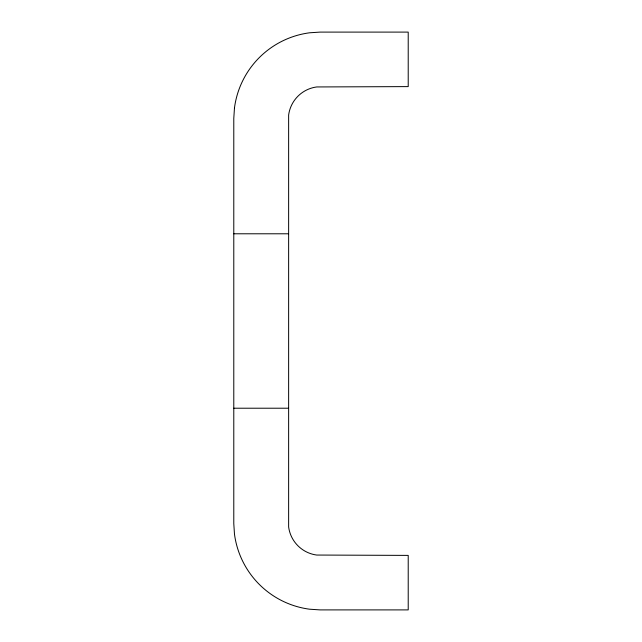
<?xml version="1.0" encoding="UTF-8"?>
<svg xmlns="http://www.w3.org/2000/svg" width="642" height="642" viewBox="0 0 642 642"><rect width="100%" height="100%" fill="white"/><g stroke="black" fill="none" stroke-linecap="round" stroke-linejoin="round"><path stroke-width="0.96" d="M233.784 233.784L288.298 233.784M233.784 408.216L288.298 408.216M234.474 107.92L233.784 118.425L233.784 523.575L234.474 534.08A87.272 87.272 0 0 0 309.613 609.21L320.109 609.9L408.216 609.9L408.216 555.394L316.739 555.049A32.646 32.646 0 0 1 288.635 526.946L288.635 115.054A32.646 32.646 0 0 1 316.739 86.951L408.216 86.606L408.216 32.1L320.109 32.1L309.613 32.79A87.272 87.272 0 0 0 234.474 107.92"/></g></svg>
